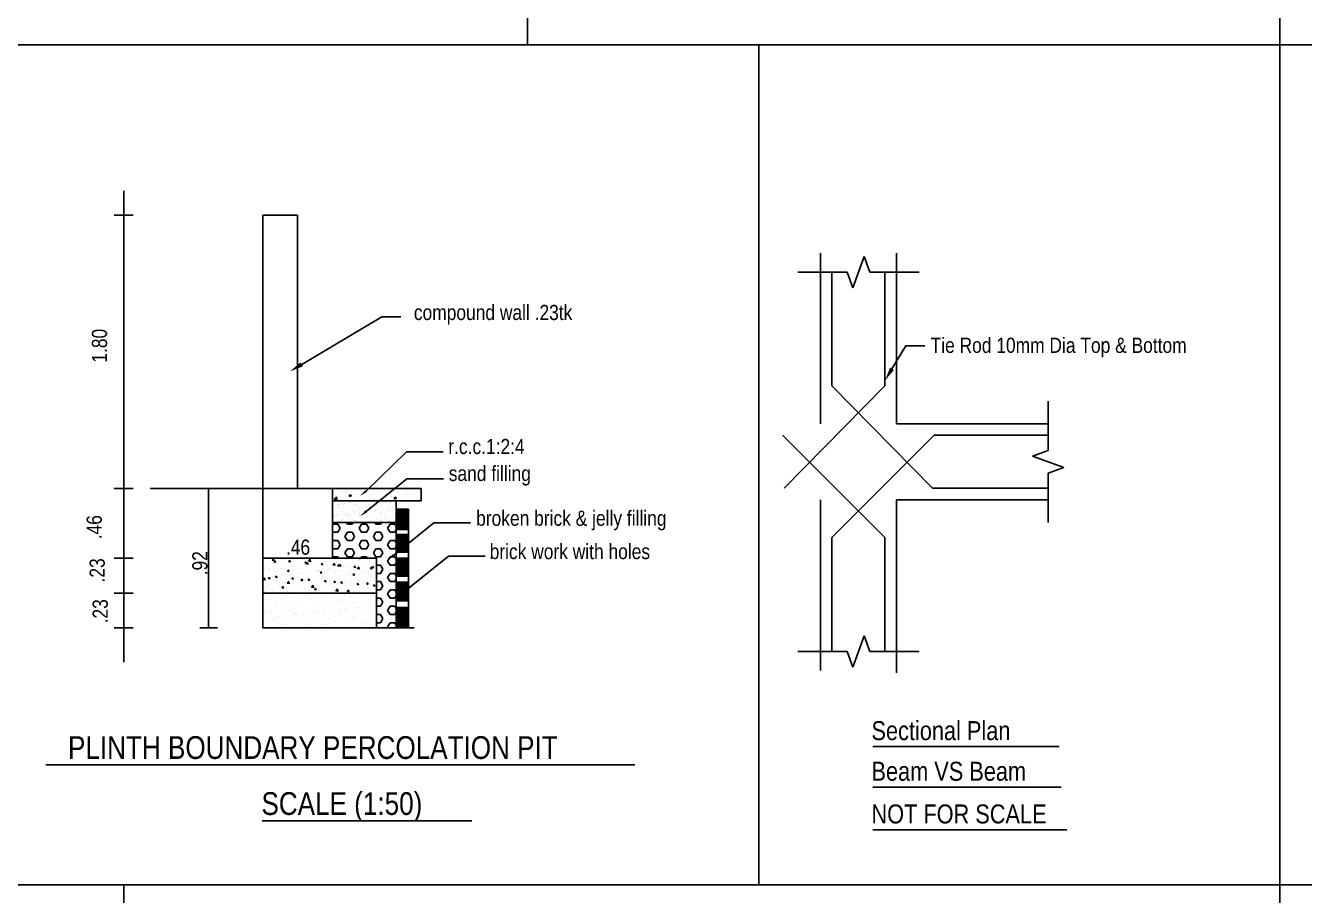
# Model space of a CAD drawing. Header units: metres. Extents: x 0 to 602, y 0 to 196.
# Drawn here: x 423.05 to 439.9, y 84.81 to 96.27 of the extents above; entities that cross this region are included whole.
import ezdxf

# ---------------------------------------------------------------- set-up
doc = ezdxf.new("R2010")
doc.units = ezdxf.units.M
doc.header["$MEASUREMENT"] = 0
doc.styles.get("Standard").update_dxf_attribs({"font": 'swissc.ttf', "height": 0.23})

msp = doc.modelspace()

# ---------------------------------------------------------------- linework, layer by layer
at = {"color": 6}
for p, q in [((429.663, 106.755), (429.663, 96.019)), ((439.574, 84.947), (439.574, 106.755)), ((413.331, 96.019), (449.439, 96.019)), ((432.71, 96.019), (432.71, 84.947)), ((424.344, 84.947), (413.331, 84.947)), ((424.344, 84.947), (424.344, 74.788)), ((424.344, 84.947), (439.574, 84.947)), ((439.574, 84.947), (439.574, 74.788)), ((439.574, 84.947), (449.439, 84.947))]:
    msp.add_line(p, q, dxfattribs=at)
for p, q in [((424.341, 94.091), (424.341, 87.88)), ((424.216, 93.771), (424.466, 93.771)), ((426.173, 93.771), (426.633, 93.771)), ((426.173, 90.171), (426.173, 93.771)), ((426.633, 93.771), (426.633, 90.171)), ((433.522, 91.022), (433.522, 93.272)), ((434.522, 93.272), (434.522, 91.022)), ((433.672, 91.522), (433.672, 93.022)), ((434.372, 93.022), (434.372, 91.522)), ((426.173, 90.171), (426.173, 91.971)), ((426.633, 91.971), (426.633, 90.171)), ((433.045, 90.172), (434.372, 91.522)), ((434.999, 90.172), (433.672, 91.522)), ((434.522, 91.022), (436.522, 91.022)), ((434.372, 89.522), (433.022, 90.872)), ((433.672, 89.522), (435.022, 90.872)), ((435.022, 90.872), (436.522, 90.872)), ((427.534, 90.135), (428.069, 90.652)), ((428.069, 90.652), (428.552, 90.652)), ((424.216, 90.171), (424.466, 90.171)), ((425.46, 88.331), (425.46, 90.171)), ((426.173, 90.171), (426.173, 88.331)), ((427.093, 90.171), (428.26, 90.171)), ((427.093, 90.171), (427.093, 89.251)), ((427.093, 90.006), (427.093, 90.171)), ((427.537, 89.868), (428.072, 90.295)), ((427.866, 90.168), (427.866, 90.168)), ((428.072, 90.295), (428.554, 90.295)), ((428.086, 90.158), (428.086, 90.158)), ((428.256, 90.171), (428.26, 90.168)), ((428.26, 90.006), (428.26, 90.171)), ((436.522, 90.172), (434.999, 90.172)), ((427.093, 90.006), (428.26, 90.006)), ((427.113, 90.117), (427.113, 90.117)), ((427.113, 90.027), (427.146, 90.06)), ((427.113, 90.027), (427.15, 90.021)), ((427.15, 90.021), (427.146, 90.06)), ((427.216, 90.13), (427.216, 90.13)), ((427.229, 90.113), (427.229, 90.113)), ((427.293, 90.14), (427.293, 90.14)), ((427.296, 90.057), (427.296, 90.057)), ((427.309, 90.077), (427.338, 90.088)), ((427.309, 90.077), (427.33, 90.063)), ((427.33, 90.063), (427.338, 90.088)), ((427.339, 89.997), (427.339, 89.997)), ((427.347, 89.986), (427.347, 89.986)), ((427.372, 90.151), (427.372, 90.151)), ((427.392, 89.992), (427.392, 89.992)), ((427.438, 90.007), (427.438, 90.007)), ((427.443, 90.144), (427.443, 90.144)), ((427.466, 90.001), (427.466, 90.001)), ((427.495, 90.005), (427.495, 90.005)), ((427.513, 90.131), (427.513, 90.131)), ((427.524, 90.023), (427.524, 90.023)), ((427.536, 90.098), (427.536, 90.098)), ((427.551, 90.002), (427.551, 90.002)), ((427.627, 90.036), (427.627, 90.036)), ((427.635, 90.008), (427.635, 90.008)), ((427.65, 90.036), (427.65, 90.036)), ((427.659, 89.984), (427.659, 89.984)), ((427.733, 90.122), (427.733, 90.122)), ((427.771, 90), (427.771, 90)), ((427.776, 90.139), (427.776, 90.139)), ((427.781, 89.99), (427.781, 89.99)), ((427.783, 90.057), (427.783, 90.057)), ((427.858, 90.062), (427.858, 90.062)), ((427.875, 90.049), (427.875, 90.049)), ((427.901, 90.044), (427.93, 90.055)), ((427.901, 90.044), (427.922, 90.03)), ((427.922, 90.03), (427.93, 90.055)), ((427.931, 89.896), (427.931, 90.006)), ((427.953, 90.112), (427.953, 90.112)), ((428.043, 90.091), (428.043, 90.091)), ((428.072, 90.093), (428.072, 90.093)), ((428.115, 90.09), (428.115, 90.09)), ((428.146, 90.105), (428.146, 90.105)), ((428.173, 90.103), (428.173, 90.103)), ((433.522, 87.772), (433.522, 90.022)), ((436.522, 90.022), (434.522, 90.022)), ((434.522, 90.022), (434.522, 87.742)), ((427.096, 89.953), (427.096, 89.953)), ((427.104, 89.818), (427.104, 89.818)), ((427.147, 89.817), (427.147, 89.817)), ((427.152, 89.92), (427.152, 89.92)), ((427.163, 89.958), (427.163, 89.958)), ((427.169, 89.886), (427.169, 89.886)), ((427.171, 89.962), (427.171, 89.962)), ((427.173, 89.949), (427.173, 89.949)), ((427.192, 89.871), (427.192, 89.871)), ((427.199, 89.966), (427.199, 89.966)), ((427.221, 89.905), (427.221, 89.905)), ((427.221, 89.827), (427.221, 89.827)), ((427.226, 89.977), (427.226, 89.977)), ((427.229, 89.871), (427.229, 89.871)), ((427.231, 89.955), (427.231, 89.955)), ((427.244, 89.972), (427.244, 89.972)), ((427.25, 89.831), (427.25, 89.831)), ((427.275, 89.818), (427.275, 89.818)), ((427.276, 89.855), (427.276, 89.855)), ((427.286, 89.846), (427.286, 89.846)), ((427.295, 89.837), (427.295, 89.837)), ((427.3, 89.926), (427.3, 89.926)), ((427.304, 89.82), (427.304, 89.82)), ((427.319, 89.982), (427.319, 89.982)), ((427.34, 89.886), (427.34, 89.886)), ((427.363, 89.871), (427.363, 89.871)), ((427.366, 89.976), (427.366, 89.976)), ((427.369, 89.846), (427.369, 89.846)), ((427.37, 89.871), (427.37, 89.871)), ((427.386, 89.953), (427.386, 89.953)), ((427.398, 89.85), (427.398, 89.85)), ((427.402, 89.956), (427.402, 89.956)), ((427.441, 89.903), (427.441, 89.903)), ((427.442, 89.856), (427.442, 89.856)), ((427.444, 89.927), (427.444, 89.927)), ((427.446, 89.818), (427.446, 89.818)), ((427.447, 89.822), (427.447, 89.822)), ((427.451, 89.894), (427.451, 89.894)), ((427.499, 89.85), (427.499, 89.85)), ((427.511, 89.886), (427.511, 89.886)), ((427.515, 89.982), (427.515, 89.982)), ((427.517, 89.866), (427.517, 89.866)), ((427.518, 89.876), (427.518, 89.876)), ((427.534, 89.872), (427.534, 89.872)), ((427.546, 89.87), (427.546, 89.87)), ((427.573, 89.956), (427.573, 89.956)), ((427.585, 89.927), (427.585, 89.927)), ((427.588, 89.821), (427.588, 89.821)), ((427.59, 89.876), (427.59, 89.876)), ((427.606, 89.951), (427.606, 89.951)), ((427.616, 89.942), (427.616, 89.942)), ((427.617, 89.819), (427.617, 89.819)), ((427.662, 89.878), (427.662, 89.878)), ((427.664, 89.898), (427.664, 89.898)), ((427.665, 89.885), (427.665, 89.885)), ((427.682, 89.887), (427.682, 89.887)), ((427.693, 89.889), (427.693, 89.889)), ((427.705, 89.872), (427.705, 89.872)), ((427.719, 89.848), (427.719, 89.848)), ((427.729, 89.839), (427.729, 89.839)), ((427.733, 89.932), (427.733, 89.932)), ((427.736, 89.826), (427.736, 89.826)), ((427.738, 89.895), (427.738, 89.895)), ((427.744, 89.956), (427.744, 89.956)), ((427.789, 89.819), (427.789, 89.819)), ((427.799, 89.983), (427.799, 89.983)), ((427.803, 89.877), (427.803, 89.877)), ((427.813, 89.905), (427.813, 89.905)), ((427.829, 89.947), (427.829, 89.947)), ((427.841, 89.909), (427.841, 89.909)), ((427.853, 89.887), (427.853, 89.887)), ((427.876, 89.872), (427.876, 89.872)), ((427.877, 89.934), (427.877, 89.934)), ((427.88, 89.828), (427.88, 89.828)), ((427.884, 89.897), (427.884, 89.897)), ((427.886, 89.914), (427.886, 89.914)), ((427.894, 89.887), (427.894, 89.887)), ((427.915, 89.957), (427.915, 89.957)), ((427.931, 89.896), (428.095, 89.896)), ((427.931, 89.893), (427.934, 89.896)), ((427.931, 89.881), (427.946, 89.896)), ((427.931, 89.869), (427.958, 89.896)), ((427.931, 89.857), (427.97, 89.896)), ((427.931, 89.844), (427.982, 89.896)), ((427.931, 89.832), (427.994, 89.896)), ((427.931, 89.82), (428.007, 89.896)), ((427.931, 89.808), (428.019, 89.896)), ((427.931, 89.796), (428.031, 89.896)), ((427.931, 89.784), (428.043, 89.896)), ((427.931, 89.772), (428.055, 89.896)), ((427.931, 89.76), (428.067, 89.896)), ((427.931, 89.747), (428.079, 89.896)), ((427.931, 89.735), (428.092, 89.896)), ((427.931, 88.331), (427.931, 89.896)), ((427.931, 89.723), (428.095, 89.888)), ((427.931, 89.711), (428.095, 89.876)), ((427.931, 89.699), (428.095, 89.864)), ((427.931, 89.687), (428.095, 89.851)), ((427.931, 89.675), (428.095, 89.839)), ((427.931, 89.662), (428.095, 89.827)), ((427.931, 89.65), (428.095, 89.815)), ((428.095, 88.331), (428.095, 89.896)), ((427.931, 89.722), (427.093, 89.722)), ((427.093, 89.688), (427.1, 89.7)), ((427.1, 89.7), (427.163, 89.7)), ((427.102, 89.811), (427.102, 89.811)), ((427.111, 89.807), (427.111, 89.807)), ((427.121, 89.798), (427.121, 89.798)), ((427.155, 89.814), (427.155, 89.814)), ((427.194, 89.646), (427.163, 89.7)), ((427.169, 89.754), (427.169, 89.754)), ((427.213, 89.748), (427.213, 89.748)), ((427.233, 89.765), (427.233, 89.765)), ((427.236, 89.734), (427.236, 89.734)), ((427.288, 89.7), (427.275, 89.722)), ((427.288, 89.7), (427.35, 89.7)), ((427.334, 89.802), (427.334, 89.802)), ((427.35, 89.7), (427.363, 89.722)), ((427.373, 89.765), (427.373, 89.765)), ((427.384, 89.749), (427.384, 89.749)), ((427.388, 89.752), (427.388, 89.752)), ((427.399, 89.743), (427.399, 89.743)), ((427.407, 89.734), (427.407, 89.734)), ((427.444, 89.646), (427.475, 89.7)), ((427.475, 89.7), (427.538, 89.7)), ((427.522, 89.77), (427.522, 89.77)), ((427.569, 89.646), (427.538, 89.7)), ((427.554, 89.8), (427.554, 89.8)), ((427.555, 89.749), (427.555, 89.749)), ((427.564, 89.791), (427.564, 89.791)), ((427.578, 89.734), (427.578, 89.734)), ((427.596, 89.734), (427.596, 89.734)), ((427.611, 89.747), (427.611, 89.747)), ((427.641, 89.74), (427.641, 89.74)), ((427.663, 89.7), (427.65, 89.722)), ((427.663, 89.7), (427.725, 89.7)), ((427.666, 89.772), (427.666, 89.772)), ((427.716, 89.75), (427.716, 89.75)), ((427.725, 89.7), (427.738, 89.722)), ((427.726, 89.749), (427.726, 89.749)), ((427.744, 89.754), (427.744, 89.754)), ((427.749, 89.734), (427.749, 89.734)), ((427.777, 89.795), (427.777, 89.795)), ((427.789, 89.759), (427.789, 89.759)), ((427.806, 89.771), (427.806, 89.771)), ((427.819, 89.646), (427.85, 89.7)), ((427.831, 89.745), (427.831, 89.745)), ((427.841, 89.736), (427.841, 89.736)), ((427.85, 89.7), (427.913, 89.7)), ((427.863, 89.769), (427.863, 89.769)), ((427.892, 89.773), (427.892, 89.773)), ((427.894, 89.288), (428.429, 89.716)), ((427.897, 89.75), (427.897, 89.75)), ((427.931, 89.669), (427.913, 89.7)), ((427.921, 89.735), (427.921, 89.735)), ((427.931, 89.638), (428.095, 89.803)), ((427.936, 89.631), (428.095, 89.791)), ((427.948, 89.631), (428.095, 89.779)), ((427.96, 89.631), (428.095, 89.767)), ((427.972, 89.631), (428.095, 89.754)), ((427.984, 89.631), (428.095, 89.742)), ((427.996, 89.631), (428.095, 89.73)), ((428.009, 89.631), (428.095, 89.718)), ((428.021, 89.631), (428.095, 89.706)), ((428.033, 89.631), (428.095, 89.694)), ((428.045, 89.631), (428.095, 89.682)), ((428.057, 89.631), (428.095, 89.669)), ((428.069, 89.631), (428.095, 89.657)), ((428.429, 89.716), (428.912, 89.716)), ((427.1, 89.592), (427.093, 89.604)), ((427.093, 89.471), (427.1, 89.484)), ((427.1, 89.592), (427.163, 89.592)), ((427.1, 89.484), (427.163, 89.484)), ((427.163, 89.592), (427.194, 89.646)), ((427.194, 89.429), (427.163, 89.484)), ((427.256, 89.538), (427.288, 89.592)), ((427.288, 89.484), (427.256, 89.538)), ((427.288, 89.592), (427.35, 89.592)), ((427.288, 89.484), (427.35, 89.484)), ((427.381, 89.538), (427.35, 89.592)), ((427.35, 89.484), (427.381, 89.538)), ((427.475, 89.592), (427.444, 89.646)), ((427.444, 89.429), (427.475, 89.484)), ((427.475, 89.592), (427.538, 89.592)), ((427.475, 89.484), (427.538, 89.484)), ((427.538, 89.592), (427.569, 89.646)), ((427.569, 89.429), (427.538, 89.484)), ((427.631, 89.538), (427.663, 89.592)), ((427.663, 89.484), (427.631, 89.538)), ((427.663, 89.592), (427.725, 89.592)), ((427.663, 89.484), (427.725, 89.484)), ((427.756, 89.538), (427.725, 89.592)), ((427.725, 89.484), (427.756, 89.538)), ((427.85, 89.592), (427.819, 89.646)), ((427.819, 89.429), (427.85, 89.484)), ((427.85, 89.592), (427.913, 89.592)), ((427.85, 89.484), (427.913, 89.484)), ((427.913, 89.592), (427.931, 89.623)), ((427.931, 89.452), (427.913, 89.484)), ((427.931, 89.631), (428.095, 89.631)), ((427.931, 89.564), (428.095, 89.564)), ((427.931, 89.553), (427.942, 89.564)), ((427.931, 89.541), (427.954, 89.564)), ((427.931, 89.529), (427.966, 89.564)), ((427.931, 89.517), (427.978, 89.564)), ((427.931, 89.505), (427.99, 89.564)), ((427.931, 89.493), (428.002, 89.564)), ((427.931, 89.48), (428.015, 89.564)), ((427.931, 89.468), (428.027, 89.564)), ((427.931, 89.456), (428.039, 89.564)), ((427.931, 89.444), (428.051, 89.564)), ((427.931, 89.432), (428.063, 89.564)), ((427.931, 89.42), (428.075, 89.564)), ((427.931, 89.408), (428.087, 89.564)), ((427.931, 89.395), (428.095, 89.56)), ((427.931, 89.383), (428.095, 89.548)), ((427.931, 89.371), (428.095, 89.536)), ((427.931, 89.359), (428.095, 89.524)), ((427.931, 89.347), (428.095, 89.512)), ((427.931, 89.335), (428.095, 89.5)), ((427.938, 89.33), (428.095, 89.487)), ((428.081, 89.631), (428.095, 89.645)), ((428.094, 89.631), (428.095, 89.633)), ((433.672, 88.022), (433.672, 89.522)), ((434.372, 89.522), (434.372, 88.022)), ((427.1, 89.375), (427.093, 89.387)), ((427.1, 89.375), (427.163, 89.375)), ((427.163, 89.375), (427.194, 89.429)), ((427.256, 89.321), (427.288, 89.375)), ((427.288, 89.267), (427.256, 89.321)), ((427.288, 89.375), (427.35, 89.375)), ((427.381, 89.321), (427.35, 89.375)), ((427.35, 89.267), (427.381, 89.321)), ((427.475, 89.375), (427.444, 89.429)), ((427.475, 89.375), (427.538, 89.375)), ((427.538, 89.375), (427.569, 89.429)), ((427.631, 89.321), (427.663, 89.375)), ((427.663, 89.267), (427.631, 89.321)), ((427.663, 89.375), (427.725, 89.375)), ((427.756, 89.321), (427.725, 89.375)), ((427.725, 89.267), (427.756, 89.321)), ((427.85, 89.375), (427.819, 89.429)), ((427.85, 89.375), (427.913, 89.375)), ((427.913, 89.375), (427.931, 89.407)), ((427.931, 89.33), (428.095, 89.33)), ((427.951, 89.33), (428.095, 89.475)), ((427.963, 89.33), (428.095, 89.463)), ((427.975, 89.33), (428.095, 89.451)), ((427.987, 89.33), (428.095, 89.439)), ((427.999, 89.33), (428.095, 89.427)), ((428.011, 89.33), (428.095, 89.415)), ((428.023, 89.33), (428.095, 89.402)), ((428.035, 89.33), (428.095, 89.39)), ((428.048, 89.33), (428.095, 89.378)), ((428.06, 89.33), (428.095, 89.366)), ((428.072, 89.33), (428.095, 89.354)), ((428.084, 89.33), (428.095, 89.342)), ((424.216, 89.251), (424.466, 89.251)), ((427.673, 89.251), (426.173, 89.251)), ((427.093, 89.255), (427.1, 89.267)), ((427.1, 89.267), (427.163, 89.267)), ((427.172, 89.251), (427.163, 89.267)), ((427.288, 89.267), (427.35, 89.267)), ((427.466, 89.251), (427.475, 89.267)), ((427.475, 89.267), (427.538, 89.267)), ((427.547, 89.251), (427.538, 89.267)), ((427.663, 89.267), (427.725, 89.267)), ((427.673, 89.251), (427.673, 88.331)), ((427.673, 89.159), (427.725, 89.159)), ((427.756, 89.105), (427.725, 89.159)), ((427.819, 89.213), (427.85, 89.267)), ((427.85, 89.159), (427.819, 89.213)), ((427.85, 89.267), (427.913, 89.267)), ((427.85, 89.159), (427.913, 89.159)), ((427.931, 89.236), (427.913, 89.267)), ((427.913, 89.159), (427.931, 89.19)), ((427.931, 89.252), (428.095, 89.252)), ((427.931, 89.25), (427.933, 89.252)), ((427.931, 89.238), (427.945, 89.252)), ((427.931, 89.226), (427.957, 89.252)), ((427.931, 89.213), (427.97, 89.252)), ((427.931, 89.201), (427.982, 89.252)), ((427.931, 89.189), (427.994, 89.252)), ((427.931, 89.177), (428.006, 89.252)), ((427.931, 89.165), (428.018, 89.252)), ((427.931, 89.153), (428.03, 89.252)), ((427.931, 89.141), (428.042, 89.252)), ((427.931, 89.128), (428.055, 89.252)), ((427.931, 89.116), (428.067, 89.252)), ((427.931, 89.104), (428.079, 89.252)), ((427.931, 89.092), (428.091, 89.252)), ((427.931, 89.08), (428.095, 89.245)), ((427.931, 89.068), (428.095, 89.233)), ((427.931, 89.056), (428.095, 89.22)), ((427.931, 89.043), (428.095, 89.208)), ((427.931, 89.031), (428.095, 89.196)), ((427.931, 89.019), (428.095, 89.184)), ((427.936, 89.013), (428.095, 89.172)), ((427.948, 89.013), (428.095, 89.16)), ((427.961, 89.013), (428.095, 89.148)), ((428.085, 88.849), (428.62, 89.276)), ((428.62, 89.276), (429.103, 89.276)), ((427.673, 89.051), (427.725, 89.051)), ((427.725, 89.051), (427.756, 89.105)), ((427.819, 88.996), (427.85, 89.051)), ((427.85, 88.942), (427.819, 88.996)), ((427.85, 89.051), (427.913, 89.051)), ((427.931, 89.019), (427.913, 89.051)), ((427.913, 88.942), (427.931, 88.974)), ((427.931, 89.013), (428.095, 89.013)), ((427.973, 89.013), (428.095, 89.135)), ((427.985, 89.013), (428.095, 89.123)), ((427.997, 89.013), (428.095, 89.111)), ((428.009, 89.013), (428.095, 89.099)), ((428.021, 89.013), (428.095, 89.087)), ((428.033, 89.013), (428.095, 89.075)), ((428.046, 89.013), (428.095, 89.063)), ((428.058, 89.013), (428.095, 89.05)), ((428.07, 89.013), (428.095, 89.038)), ((428.082, 89.013), (428.095, 89.026)), ((428.094, 89.013), (428.095, 89.014)), ((427.673, 88.942), (427.725, 88.942)), ((427.673, 88.834), (427.725, 88.834)), ((427.756, 88.888), (427.725, 88.942)), ((427.725, 88.834), (427.756, 88.888)), ((427.819, 88.78), (427.85, 88.834)), ((427.85, 88.942), (427.913, 88.942)), ((427.85, 88.834), (427.913, 88.834)), ((427.931, 88.803), (427.913, 88.834)), ((427.931, 88.935), (428.095, 88.935)), ((427.931, 88.934), (427.931, 88.935)), ((427.931, 88.922), (427.943, 88.935)), ((427.931, 88.91), (427.955, 88.935)), ((427.931, 88.898), (427.968, 88.935)), ((427.931, 88.886), (427.98, 88.935)), ((427.931, 88.874), (427.992, 88.935)), ((427.931, 88.861), (428.004, 88.935)), ((427.931, 88.849), (428.016, 88.935)), ((427.931, 88.837), (428.028, 88.935)), ((427.931, 88.825), (428.04, 88.935)), ((427.931, 88.813), (428.053, 88.935)), ((427.931, 88.801), (428.065, 88.935)), ((427.931, 88.789), (428.077, 88.935)), ((427.931, 88.776), (428.089, 88.935)), ((427.931, 88.764), (428.095, 88.929)), ((427.931, 88.752), (428.095, 88.917)), ((427.931, 88.74), (428.095, 88.905)), ((427.931, 88.728), (428.095, 88.893)), ((427.931, 88.716), (428.095, 88.881)), ((427.931, 88.704), (428.095, 88.868)), ((427.931, 88.691), (428.095, 88.856)), ((427.941, 88.69), (428.095, 88.844)), ((427.953, 88.69), (428.095, 88.832)), ((427.965, 88.69), (428.095, 88.82)), ((427.977, 88.69), (428.095, 88.808)), ((424.216, 88.791), (424.466, 88.791)), ((427.673, 88.791), (426.173, 88.791)), ((427.673, 88.726), (427.725, 88.726)), ((427.756, 88.672), (427.725, 88.726)), ((427.725, 88.618), (427.756, 88.672)), ((427.85, 88.726), (427.819, 88.78)), ((427.85, 88.726), (427.913, 88.726)), ((427.913, 88.726), (427.931, 88.757)), ((427.931, 88.69), (428.095, 88.69)), ((427.989, 88.69), (428.095, 88.796)), ((428.002, 88.69), (428.095, 88.783)), ((428.014, 88.69), (428.095, 88.771)), ((428.026, 88.69), (428.095, 88.759)), ((428.038, 88.69), (428.095, 88.747)), ((428.05, 88.69), (428.095, 88.735)), ((428.062, 88.69), (428.095, 88.723)), ((428.074, 88.69), (428.095, 88.711)), ((428.087, 88.69), (428.095, 88.698)), ((427.673, 88.618), (427.725, 88.618)), ((427.673, 88.509), (427.725, 88.509)), ((427.756, 88.455), (427.725, 88.509)), ((427.819, 88.563), (427.85, 88.618)), ((427.85, 88.509), (427.819, 88.563)), ((427.85, 88.618), (427.913, 88.618)), ((427.85, 88.509), (427.913, 88.509)), ((427.931, 88.586), (427.913, 88.618)), ((427.913, 88.509), (427.931, 88.541)), ((427.931, 88.6), (428.095, 88.6)), ((427.931, 88.594), (427.937, 88.6)), ((427.931, 88.582), (427.949, 88.6)), ((427.931, 88.57), (427.961, 88.6)), ((427.931, 88.558), (427.973, 88.6)), ((427.931, 88.546), (427.985, 88.6)), ((427.931, 88.534), (427.997, 88.6)), ((427.931, 88.522), (428.01, 88.6)), ((427.931, 88.509), (428.022, 88.6)), ((427.931, 88.497), (428.034, 88.6)), ((427.931, 88.485), (428.046, 88.6)), ((427.931, 88.473), (428.058, 88.6)), ((427.931, 88.461), (428.07, 88.6)), ((427.931, 88.449), (428.082, 88.6)), ((427.931, 88.437), (428.094, 88.6)), ((427.931, 88.424), (428.095, 88.589)), ((427.931, 88.412), (428.095, 88.577)), ((427.931, 88.4), (428.095, 88.565)), ((427.931, 88.388), (428.095, 88.553)), ((427.931, 88.376), (428.095, 88.541)), ((427.931, 88.364), (428.095, 88.529)), ((427.931, 88.352), (428.095, 88.516)), ((427.931, 88.34), (428.095, 88.504)), ((427.934, 88.331), (428.095, 88.492)), ((427.946, 88.331), (428.095, 88.48)), ((427.958, 88.331), (428.095, 88.468)), ((424.216, 88.331), (424.466, 88.331)), ((425.345, 88.331), (425.575, 88.331)), ((427.093, 88.331), (426.173, 88.331)), ((427.093, 88.331), (428.168, 88.331)), ((427.673, 88.401), (427.725, 88.401)), ((427.725, 88.401), (427.756, 88.455)), ((427.819, 88.347), (427.85, 88.401)), ((427.828, 88.331), (427.819, 88.347)), ((427.85, 88.401), (427.913, 88.401)), ((427.931, 88.37), (427.913, 88.401)), ((427.97, 88.331), (428.095, 88.456)), ((427.983, 88.331), (428.095, 88.444)), ((427.995, 88.331), (428.095, 88.431)), ((428.007, 88.331), (428.095, 88.419)), ((428.019, 88.331), (428.095, 88.407)), ((428.031, 88.331), (428.095, 88.395)), ((428.043, 88.331), (428.095, 88.383)), ((428.055, 88.331), (428.095, 88.371)), ((428.068, 88.331), (428.095, 88.359)), ((428.08, 88.331), (428.095, 88.347)), ((428.092, 88.331), (428.095, 88.334)), ((434.212, 86.767), (436.667, 86.767)), ((423.315, 86.528), (431.078, 86.528)), ((434.212, 86.232), (436.694, 86.232)), ((426.165, 85.79), (428.927, 85.79)), ((434.212, 85.669), (436.768, 85.669))]:
    msp.add_line(p, q)
at = {"linetype": 'Continuous'}
for p, q in [((433.947, 92.816), (434.097, 93.228)), ((434.097, 93.228), (434.172, 93.022)), ((433.222, 93.022), (433.872, 93.022)), ((433.872, 93.022), (433.947, 92.816)), ((434.172, 93.022), (434.822, 93.022)), ((436.522, 91.322), (436.522, 90.672)), ((436.522, 90.672), (436.316, 90.597)), ((436.316, 90.597), (436.728, 90.447)), ((436.728, 90.447), (436.522, 90.372)), ((436.522, 90.372), (436.522, 89.722)), ((433.947, 87.816), (434.097, 88.228)), ((434.097, 88.228), (434.172, 88.022)), ((433.222, 88.022), (433.872, 88.022)), ((433.872, 88.022), (433.947, 87.816)), ((434.172, 88.022), (434.822, 88.022))]:
    msp.add_line(p, q, dxfattribs=at)
at = {"color": 5}
msp.add_line((424.69, 90.171), (427.965, 90.171), dxfattribs=at)
at = {"color": 3}
for p, q in [((426.195, 89.141), (426.195, 89.141)), ((426.252, 89.213), (426.252, 89.213)), ((426.272, 89.2), (426.272, 89.2)), ((426.299, 89.226), (426.313, 89.243)), ((426.299, 89.226), (426.317, 89.224)), ((426.316, 89.219), (426.313, 89.238)), ((426.319, 89.206), (426.34, 89.214)), ((426.319, 89.206), (426.334, 89.196)), ((426.327, 89.223), (426.327, 89.223)), ((426.333, 89.191), (426.339, 89.209)), ((426.37, 89.171), (426.37, 89.171)), ((426.426, 89.221), (426.426, 89.221)), ((426.441, 89.238), (426.441, 89.238)), ((426.514, 89.207), (426.528, 89.224)), ((426.514, 89.207), (426.532, 89.205)), ((426.531, 89.2), (426.528, 89.219)), ((426.545, 89.201), (426.545, 89.201)), ((426.551, 89.144), (426.551, 89.144)), ((426.577, 89.24), (426.577, 89.24)), ((426.626, 89.154), (426.626, 89.154)), ((426.72, 89.231), (426.72, 89.231)), ((426.729, 89.188), (426.744, 89.205)), ((426.729, 89.188), (426.747, 89.186)), ((426.73, 89.163), (426.73, 89.163)), ((426.74, 89.169), (426.74, 89.169)), ((426.746, 89.182), (426.743, 89.2)), ((426.75, 89.182), (426.771, 89.19)), ((426.75, 89.182), (426.765, 89.172)), ((426.764, 89.167), (426.77, 89.185)), ((426.776, 89.212), (426.799, 89.236)), ((426.776, 89.212), (426.802, 89.208)), ((426.802, 89.204), (426.798, 89.233)), ((426.884, 89.184), (426.884, 89.184)), ((426.929, 89.194), (426.929, 89.194)), ((426.944, 89.169), (426.959, 89.186)), ((426.944, 89.169), (426.962, 89.168)), ((426.962, 89.163), (426.958, 89.182)), ((426.963, 89.245), (426.963, 89.245)), ((427.004, 89.204), (427.004, 89.204)), ((427.035, 89.203), (427.035, 89.203)), ((427.096, 89.162), (427.119, 89.187)), ((427.096, 89.162), (427.122, 89.158)), ((427.118, 89.219), (427.118, 89.219)), ((427.122, 89.155), (427.118, 89.183)), ((427.123, 89.239), (427.123, 89.239)), ((427.159, 89.15), (427.174, 89.167)), ((427.159, 89.15), (427.177, 89.149)), ((427.177, 89.144), (427.173, 89.163)), ((427.181, 89.158), (427.202, 89.166)), ((427.181, 89.158), (427.196, 89.148)), ((427.191, 89.225), (427.191, 89.225)), ((427.195, 89.143), (427.201, 89.161)), ((427.232, 89.142), (427.232, 89.142)), ((427.283, 89.232), (427.283, 89.232)), ((427.307, 89.244), (427.307, 89.244)), ((427.341, 89.147), (427.341, 89.147)), ((427.345, 89.247), (427.345, 89.247)), ((427.375, 89.131), (427.389, 89.149)), ((427.392, 89.125), (427.388, 89.144)), ((427.407, 89.172), (427.407, 89.172)), ((427.417, 89.15), (427.417, 89.15)), ((427.439, 89.251), (427.448, 89.245)), ((427.443, 89.225), (427.443, 89.225)), ((427.447, 89.24), (427.451, 89.251)), ((427.493, 89.166), (427.493, 89.166)), ((427.582, 89.202), (427.582, 89.202)), ((427.604, 89.218), (427.604, 89.218)), ((427.607, 89.175), (427.607, 89.175)), ((427.612, 89.134), (427.633, 89.142)), ((427.649, 89.188), (427.649, 89.188)), ((426.175, 88.97), (426.198, 88.994)), ((426.201, 88.962), (426.198, 88.99)), ((426.246, 88.989), (426.267, 88.997)), ((426.246, 88.989), (426.261, 88.978)), ((426.248, 89.104), (426.248, 89.104)), ((426.26, 88.974), (426.266, 88.992)), ((426.264, 89.119), (426.264, 89.119)), ((426.265, 89), (426.265, 89)), ((426.268, 89.1), (426.268, 89.1)), ((426.283, 89.001), (426.283, 89.001)), ((426.327, 89.079), (426.327, 89.079)), ((426.34, 89), (426.355, 89.017)), ((426.34, 89), (426.358, 88.998)), ((426.358, 88.994), (426.354, 89.012)), ((426.357, 88.992), (426.357, 88.992)), ((426.362, 89.119), (426.362, 89.119)), ((426.419, 89.021), (426.419, 89.021)), ((426.422, 89.121), (426.422, 89.121)), ((426.424, 89.112), (426.424, 89.112)), ((426.472, 89.026), (426.472, 89.026)), ((426.487, 89.072), (426.487, 89.072)), ((426.498, 89.085), (426.519, 89.093)), ((426.498, 89.085), (426.513, 89.075)), ((426.512, 89.071), (426.518, 89.089)), ((426.532, 89.022), (426.532, 89.022)), ((426.547, 89.036), (426.547, 89.036)), ((426.556, 88.981), (426.57, 88.998)), ((426.556, 88.981), (426.573, 88.98)), ((426.573, 88.975), (426.569, 88.994)), ((426.57, 89.04), (426.57, 89.04)), ((426.574, 89.14), (426.574, 89.14)), ((426.584, 89.106), (426.584, 89.106)), ((426.648, 89.065), (426.648, 89.065)), ((426.661, 89.051), (426.661, 89.051)), ((426.677, 88.964), (426.698, 88.973)), ((426.707, 89.052), (426.707, 89.052)), ((426.726, 89.063), (426.726, 89.063)), ((426.744, 89.099), (426.744, 89.099)), ((426.771, 88.962), (426.785, 88.979)), ((426.779, 88.986), (426.779, 88.986)), ((426.788, 88.956), (426.785, 88.975)), ((426.808, 89.059), (426.808, 89.059)), ((426.85, 89.076), (426.85, 89.076)), ((426.876, 88.984), (426.876, 88.984)), ((426.88, 89.084), (426.88, 89.084)), ((426.882, 89.082), (426.882, 89.082)), ((426.905, 89.092), (426.905, 89.092)), ((426.925, 89.086), (426.925, 89.086)), ((426.929, 89.061), (426.95, 89.069)), ((426.929, 89.061), (426.944, 89.051)), ((426.943, 89.047), (426.949, 89.065)), ((426.954, 89.016), (426.954, 89.016)), ((426.96, 88.982), (426.96, 88.982)), ((426.968, 89.052), (426.968, 89.052)), ((427.028, 89.003), (427.028, 89.003)), ((427.032, 89.103), (427.032, 89.103)), ((427.039, 89.101), (427.039, 89.101)), ((427.057, 89.112), (427.057, 89.112)), ((427.065, 89.085), (427.065, 89.085)), ((427.128, 89.045), (427.128, 89.045)), ((427.129, 89.046), (427.129, 89.046)), ((427.15, 89.007), (427.15, 89.007)), ((427.184, 89.026), (427.184, 89.026)), ((427.187, 89.126), (427.187, 89.126)), ((427.225, 89.079), (427.225, 89.079)), ((427.225, 89.017), (427.225, 89.017)), ((427.229, 89.125), (427.229, 89.125)), ((427.288, 89.038), (427.288, 89.038)), ((427.304, 89.135), (427.304, 89.135)), ((427.304, 89.076), (427.304, 89.076)), ((427.338, 89.047), (427.338, 89.047)), ((427.338, 89.032), (427.338, 89.032)), ((427.36, 89.037), (427.381, 89.045)), ((427.36, 89.037), (427.375, 89.027)), ((427.374, 89.022), (427.38, 89.041)), ((427.375, 89.131), (427.393, 89.13)), ((427.385, 89.072), (427.385, 89.072)), ((427.416, 89.113), (427.439, 89.137)), ((427.416, 89.113), (427.443, 89.109)), ((427.442, 89.105), (427.439, 89.133)), ((427.448, 89.032), (427.448, 89.032)), ((427.479, 89.106), (427.479, 89.106)), ((427.489, 89.066), (427.489, 89.066)), ((427.528, 89.057), (427.528, 89.057)), ((427.545, 89.065), (427.545, 89.065)), ((427.59, 89.113), (427.604, 89.13)), ((427.59, 89.113), (427.608, 89.111)), ((427.593, 89.001), (427.593, 89.001)), ((427.603, 89.067), (427.603, 89.067)), ((427.607, 89.106), (427.604, 89.125)), ((427.608, 89.025), (427.608, 89.025)), ((427.612, 89.134), (427.627, 89.124)), ((427.626, 89.119), (427.632, 89.137)), ((427.641, 88.989), (427.641, 88.989)), ((427.645, 89.088), (427.645, 89.088)), ((427.654, 89.136), (427.654, 89.136)), ((426.173, 88.801), (426.181, 88.81)), ((426.175, 88.97), (426.202, 88.965)), ((426.183, 88.791), (426.181, 88.806)), ((426.182, 88.962), (426.182, 88.962)), ((426.204, 88.967), (426.204, 88.967)), ((426.204, 88.883), (426.204, 88.883)), ((426.254, 88.896), (426.254, 88.896)), ((426.261, 88.9), (426.261, 88.9)), ((426.306, 88.807), (426.306, 88.807)), ((426.364, 88.96), (426.364, 88.96)), ((426.393, 88.908), (426.393, 88.908)), ((426.411, 88.821), (426.411, 88.821)), ((426.415, 88.921), (426.415, 88.921)), ((426.425, 88.868), (426.446, 88.876)), ((426.425, 88.868), (426.44, 88.858)), ((426.429, 88.926), (426.429, 88.926)), ((426.439, 88.853), (426.445, 88.871)), ((426.468, 88.917), (426.468, 88.917)), ((426.495, 88.92), (426.519, 88.944)), ((426.495, 88.92), (426.522, 88.916)), ((426.503, 88.814), (426.503, 88.814)), ((426.521, 88.912), (426.518, 88.94)), ((426.525, 88.953), (426.525, 88.953)), ((426.544, 88.821), (426.544, 88.821)), ((426.563, 88.84), (426.563, 88.84)), ((426.566, 88.94), (426.566, 88.94)), ((426.582, 88.932), (426.582, 88.932)), ((426.604, 88.956), (426.604, 88.956)), ((426.677, 88.964), (426.692, 88.954)), ((426.685, 88.946), (426.685, 88.946)), ((426.691, 88.95), (426.697, 88.968)), ((426.693, 88.839), (426.693, 88.839)), ((426.719, 88.863), (426.719, 88.863)), ((426.719, 88.851), (426.719, 88.851)), ((426.722, 88.963), (426.722, 88.963)), ((426.768, 88.849), (426.768, 88.849)), ((426.771, 88.962), (426.789, 88.961)), ((426.771, 88.957), (426.771, 88.957)), ((426.815, 88.87), (426.839, 88.895)), ((426.815, 88.87), (426.842, 88.866)), ((426.841, 88.862), (426.838, 88.891)), ((426.845, 88.94), (426.845, 88.94)), ((426.847, 88.967), (426.847, 88.967)), ((426.856, 88.844), (426.877, 88.852)), ((426.856, 88.844), (426.871, 88.834)), ((426.87, 88.829), (426.876, 88.847)), ((426.873, 88.884), (426.873, 88.884)), ((426.881, 88.864), (426.881, 88.864)), ((426.894, 88.881), (426.894, 88.881)), ((426.986, 88.943), (427, 88.961)), ((426.986, 88.943), (427.004, 88.942)), ((427.003, 88.937), (427, 88.956)), ((427.005, 88.933), (427.005, 88.933)), ((427.024, 88.903), (427.024, 88.903)), ((427.069, 88.911), (427.069, 88.911)), ((427.071, 88.889), (427.071, 88.889)), ((427.108, 88.94), (427.129, 88.949)), ((427.108, 88.94), (427.123, 88.93)), ((427.122, 88.926), (427.128, 88.944)), ((427.136, 88.821), (427.159, 88.845)), ((427.136, 88.821), (427.162, 88.816)), ((427.146, 88.899), (427.146, 88.899)), ((427.161, 88.813), (427.158, 88.841)), ((427.165, 88.926), (427.165, 88.926)), ((427.176, 88.826), (427.176, 88.826)), ((427.18, 88.926), (427.18, 88.926)), ((427.201, 88.925), (427.216, 88.942)), ((427.201, 88.925), (427.219, 88.923)), ((427.218, 88.918), (427.215, 88.937)), ((427.244, 88.941), (427.244, 88.941)), ((427.259, 88.914), (427.259, 88.914)), ((427.287, 88.82), (427.308, 88.828)), ((427.287, 88.82), (427.302, 88.81)), ((427.301, 88.805), (427.307, 88.823)), ((427.325, 88.919), (427.325, 88.919)), ((427.33, 88.847), (427.33, 88.847)), ((427.334, 88.947), (427.334, 88.947)), ((427.37, 88.82), (427.37, 88.82)), ((427.416, 88.906), (427.431, 88.923)), ((427.416, 88.906), (427.434, 88.904)), ((427.418, 88.971), (427.418, 88.971)), ((427.434, 88.9), (427.43, 88.918)), ((427.445, 88.83), (427.445, 88.83)), ((427.449, 88.939), (427.449, 88.939)), ((427.482, 88.866), (427.482, 88.866)), ((427.485, 88.913), (427.485, 88.913)), ((427.486, 88.966), (427.486, 88.966)), ((427.524, 88.949), (427.524, 88.949)), ((427.539, 88.916), (427.56, 88.924)), ((427.539, 88.916), (427.554, 88.906)), ((427.553, 88.902), (427.559, 88.92)), ((427.559, 88.845), (427.559, 88.845)), ((427.581, 88.822), (427.581, 88.822)), ((427.631, 88.887), (427.646, 88.904)), ((427.631, 88.887), (427.649, 88.885)), ((427.638, 88.963), (427.638, 88.963)), ((427.638, 88.889), (427.638, 88.889)), ((427.649, 88.881), (427.645, 88.899)), ((427.646, 88.906), (427.646, 88.906)), ((426.173, 88.793), (426.185, 88.791)), ((426.193, 88.789), (426.193, 88.789)), ((426.196, 88.75), (426.196, 88.75)), ((426.221, 88.703), (426.221, 88.703)), ((426.257, 88.8), (426.257, 88.8)), ((426.273, 88.709), (426.273, 88.709)), ((426.337, 88.66), (426.337, 88.66)), ((426.344, 88.692), (426.344, 88.692)), ((426.354, 88.72), (426.354, 88.72)), ((426.369, 88.791), (426.369, 88.791)), ((426.385, 88.722), (426.385, 88.722)), ((426.389, 88.799), (426.389, 88.799)), ((426.396, 88.791), (426.396, 88.791)), ((426.404, 88.705), (426.404, 88.705)), ((426.466, 88.8), (426.466, 88.8)), ((426.466, 88.759), (426.466, 88.759)), ((426.49, 88.738), (426.49, 88.738)), ((426.504, 88.789), (426.504, 88.789)), ((426.542, 88.745), (426.542, 88.745)), ((426.593, 88.659), (426.593, 88.659)), ((426.623, 88.756), (426.623, 88.756)), ((426.626, 88.793), (426.626, 88.793)), ((426.656, 88.693), (426.656, 88.693)), ((426.728, 88.763), (426.728, 88.763)), ((426.759, 88.773), (426.759, 88.773)), ((426.791, 88.713), (426.791, 88.713)), ((426.811, 88.78), (426.811, 88.78)), ((426.815, 88.79), (426.815, 88.79)), ((426.863, 88.669), (426.863, 88.669)), ((426.967, 88.693), (426.967, 88.693)), ((426.984, 88.761), (426.984, 88.761)), ((427.021, 88.803), (427.021, 88.803)), ((427.125, 88.672), (427.125, 88.672)), ((427.127, 88.791), (427.127, 88.791)), ((427.18, 88.795), (427.18, 88.795)), ((427.191, 88.71), (427.191, 88.71)), ((427.21, 88.693), (427.21, 88.693)), ((427.254, 88.771), (427.254, 88.771)), ((427.279, 88.694), (427.279, 88.694)), ((427.381, 88.671), (427.381, 88.671)), ((427.406, 88.792), (427.406, 88.792)), ((427.475, 88.791), (427.479, 88.795)), ((427.478, 88.791), (427.478, 88.791)), ((427.511, 88.781), (427.511, 88.781)), ((427.515, 88.775), (427.515, 88.775)), ((427.59, 88.694), (427.59, 88.694)), ((427.598, 88.701), (427.598, 88.701)), ((427.651, 88.681), (427.651, 88.681)), ((426.19, 88.538), (426.19, 88.538)), ((426.202, 88.557), (426.202, 88.557)), ((426.231, 88.565), (426.231, 88.565)), ((426.273, 88.539), (426.273, 88.539)), ((426.343, 88.468), (426.343, 88.468)), ((426.446, 88.473), (426.446, 88.473)), ((426.472, 88.567), (426.472, 88.567)), ((426.491, 88.625), (426.491, 88.625)), ((426.543, 88.566), (426.543, 88.566)), ((426.582, 88.491), (426.582, 88.491)), ((426.585, 88.539), (426.585, 88.539)), ((426.59, 88.534), (426.59, 88.534)), ((426.609, 88.517), (426.609, 88.517)), ((426.634, 88.498), (426.634, 88.498)), ((426.716, 88.509), (426.716, 88.509)), ((426.734, 88.57), (426.734, 88.57)), ((426.851, 88.527), (426.851, 88.527)), ((426.854, 88.567), (426.854, 88.567)), ((426.869, 88.476), (426.869, 88.476)), ((426.891, 88.622), (426.891, 88.622)), ((426.896, 88.54), (426.896, 88.54)), ((426.903, 88.534), (426.903, 88.534)), ((426.909, 88.605), (426.909, 88.605)), ((426.985, 88.544), (426.985, 88.544)), ((426.99, 88.569), (426.99, 88.569)), ((426.996, 88.525), (426.996, 88.525)), ((427.121, 88.562), (427.121, 88.562)), ((427.131, 88.48), (427.131, 88.48)), ((427.165, 88.567), (427.165, 88.567)), ((427.173, 88.569), (427.173, 88.569)), ((427.208, 88.54), (427.208, 88.54)), ((427.254, 88.58), (427.254, 88.58)), ((427.26, 88.579), (427.26, 88.579)), ((427.297, 88.613), (427.297, 88.613)), ((427.387, 88.478), (427.387, 88.478)), ((427.39, 88.598), (427.39, 88.598)), ((427.396, 88.522), (427.396, 88.522)), ((427.415, 88.505), (427.415, 88.505)), ((427.442, 88.604), (427.442, 88.604)), ((427.477, 88.568), (427.477, 88.568)), ((427.519, 88.541), (427.519, 88.541)), ((427.522, 88.582), (427.522, 88.582)), ((427.523, 88.615), (427.523, 88.615)), ((427.657, 88.488), (427.657, 88.488)), ((427.659, 88.633), (427.659, 88.633)), ((426.177, 88.438), (426.177, 88.438)), ((426.209, 88.364), (426.209, 88.364)), ((426.29, 88.447), (426.29, 88.447)), ((426.308, 88.43), (426.308, 88.43)), ((426.313, 88.456), (426.313, 88.456)), ((426.365, 88.463), (426.365, 88.463)), ((426.395, 88.35), (426.395, 88.35)), ((426.425, 88.442), (426.425, 88.442)), ((426.479, 88.374), (426.479, 88.374)), ((426.599, 88.467), (426.599, 88.467)), ((426.696, 88.438), (426.696, 88.438)), ((426.737, 88.442), (426.737, 88.442)), ((426.74, 88.377), (426.74, 88.377)), ((426.795, 88.346), (426.795, 88.346)), ((426.996, 88.376), (426.996, 88.376)), ((427.048, 88.443), (427.048, 88.443)), ((427.096, 88.434), (427.096, 88.434)), ((427.114, 88.417), (427.114, 88.417)), ((427.201, 88.338), (427.201, 88.338)), ((427.266, 88.386), (427.266, 88.386)), ((427.346, 88.333), (427.346, 88.333)), ((427.359, 88.443), (427.359, 88.443)), ((427.482, 88.351), (427.482, 88.351)), ((427.502, 88.425), (427.502, 88.425)), ((427.528, 88.389), (427.528, 88.389)), ((427.534, 88.358), (427.534, 88.358)), ((427.601, 88.334), (427.601, 88.334)), ((427.615, 88.368), (427.615, 88.368)), ((427.671, 88.444), (427.671, 88.444))]:
    msp.add_line(p, q, dxfattribs=at)
for points in [[(426.686, 91.805), (427.741, 92.433), (427.991, 92.433)], [(434.464, 91.746), (434.646, 92.051), (434.896, 92.051)]]:
    msp.add_lwpolyline(points)
for points in [[(426.702, 91.779), (426.532, 91.713), (426.671, 91.831)], [(434.49, 91.731), (434.372, 91.592), (434.438, 91.762)], [(427.544, 90.122), (427.456, 90.072), (427.524, 90.148)], [(427.547, 89.855), (427.458, 89.805), (427.526, 89.881)], [(427.904, 89.275), (427.816, 89.226), (427.883, 89.301)], [(428.096, 88.836), (428.007, 88.786), (428.075, 88.862)]]:
    msp.add_solid(points)

# ---------------------------------------------------------------- texts
for s, height, p in [('compound wall .23tk', 0.2, (428.164, 92.39)), ('Tie Rod 10mm Dia Top & Bottom', 0.2, (434.973, 91.957)), ('r.c.c.1:2:4', 0.2, (428.618, 90.623)), ('sand filling', 0.2, (428.624, 90.268)), ('broken brick & jelly filling', 0.2, (428.985, 89.678)), ('brick work with holes', 0.2, (429.163, 89.239)), ('Sectional Plan ', 0.25, (434.194, 86.853)), ('PLINTH BOUNDARY PERCOLATION PIT', 0.3, (423.607, 86.605)), ('Beam VS Beam', 0.25, (434.194, 86.318)), ('SCALE (1:50)', 0.3, (426.156, 85.867)), ('NOT FOR SCALE ', 0.25, (434.194, 85.755))]:
    msp.add_text(s, height=height).set_placement(p)
msp.add_text('.92', height=0.2, rotation=90, dxfattribs=at).set_placement((425.444, 89.025))
at = {"char_height": 0.2, "attachment_point": 5, "rotation": 90}
for s, insert in [('\\A1;1.80', (424.023, 92.051)), ('\\A1;.46', (423.954, 89.659)), ('\\A1;.23', (423.993, 89.09)), ('\\A1;.23', (424.033, 88.551))]:
    msp.add_mtext(s, dxfattribs=dict(at, insert=insert))
at = {"insert": (426.638, 89.395), "char_height": 0.2, "attachment_point": 5}
msp.add_mtext('\\A1;.46', dxfattribs=at)

doc.saveas('drawing.dxf')
